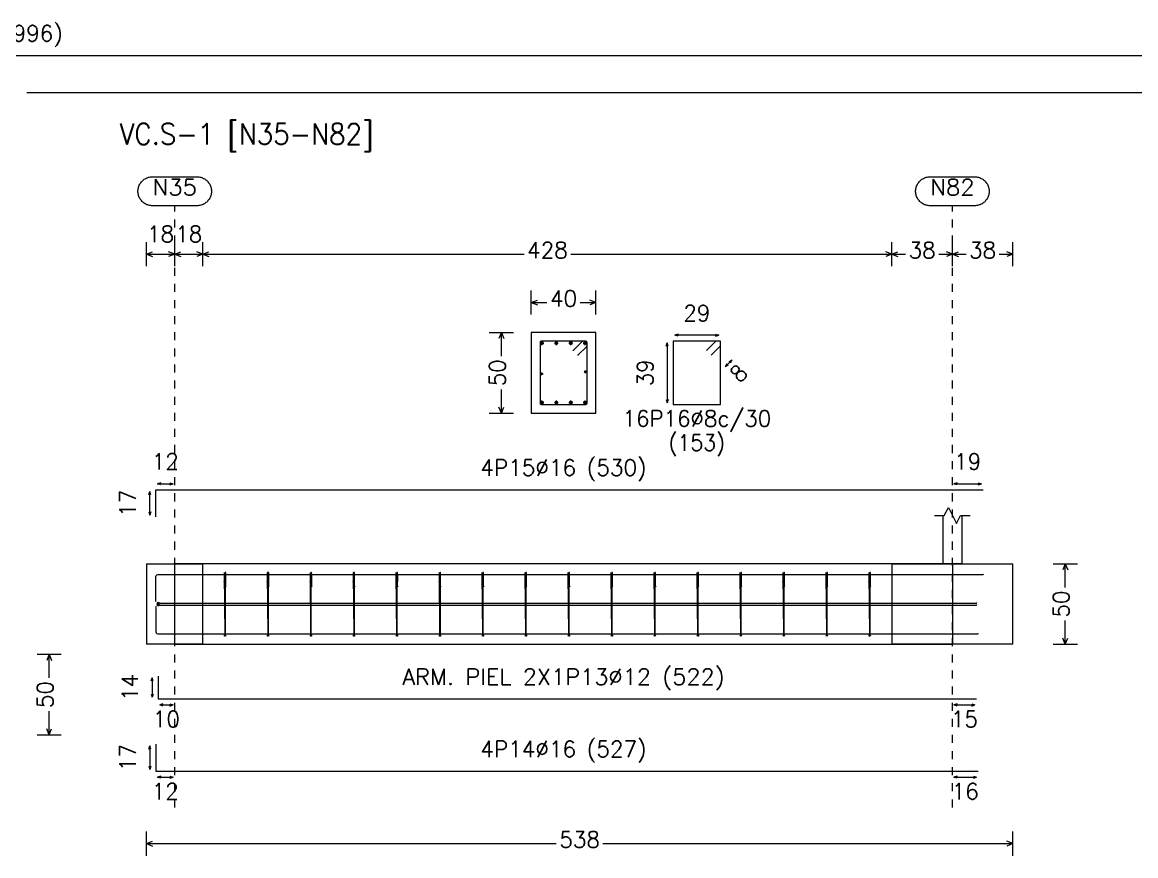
# Model space of a CAD drawing. Header units: millimetres. Extents: x -252 to 259, y -4 to 137.
# Drawn here: x 223.45 to 237.27, y 89.54 to 99.89 of the extents above; entities that cross this region are included whole.
import ezdxf
from ezdxf.enums import TextEntityAlignment as Align

# ---------------------------------------------------------------- set-up
doc = ezdxf.new("R2010")
doc.units = ezdxf.units.MM
doc.linetypes.add('CYPE_PUNTO', pattern=[0.075, 0, -0.075])
for name, color, linetype, lineweight in [('CIM_COTAS', 2, 'Continuous', 0), ('CIM_DIB_ARMADOS', 4, 'Continuous', 0), ('CIM_GEOMETRIA', 2, 'Continuous', 0), ('CIM_REFEREN', 2, 'Continuous', 0), ('CIM_TXT_ARMADOS', 3, 'Continuous', 0)]:
    doc.layers.add(name, color=color, linetype=linetype, lineweight=lineweight)
doc.styles.add('CYPETXT', font='romans__.ttf', dxfattribs={"height": 0.2})

msp = doc.modelspace()

# ---------------------------------------------------------------- hatches: boundary and pattern name
at = {"layer": 'CIM_DIB_ARMADOS'}
h = msp.add_hatch(color=256, dxfattribs=at)
edge = h.paths.add_edge_path(flags=0)
edge.add_arc((230.288, 95.818), 0.0016, 0, 360)
h = msp.add_hatch(color=256, dxfattribs=at)
edge = h.paths.add_edge_path(flags=0)
edge.add_arc((230.346, 95.76), 0.0016, 0, 360)
h = msp.add_hatch(color=256, dxfattribs=at)
edge = h.paths.add_edge_path(flags=0)
edge.add_arc((235.372, 93.036), 0.0016, 0, 360)
h = msp.add_hatch(color=256, dxfattribs=at)
edge = h.paths.add_edge_path(flags=0)
edge.add_arc((225.957, 92.947), 0.0016, 0, 360)
h = msp.add_hatch(color=256, dxfattribs=at)
edge = h.paths.add_edge_path(flags=0)
edge.add_arc((225.975, 92.889), 0.0016, 0, 360)
h = msp.add_hatch(color=256, dxfattribs=at)
edge = h.paths.add_edge_path(flags=0)
edge.add_arc((226.491, 92.947), 0.0016, 0, 360)
h = msp.add_hatch(color=256, dxfattribs=at)
edge = h.paths.add_edge_path(flags=0)
edge.add_arc((226.508, 92.889), 0.0016, 0, 360)
h = msp.add_hatch(color=256, dxfattribs=at)
edge = h.paths.add_edge_path(flags=0)
edge.add_arc((227.024, 92.947), 0.0016, 0, 360)
h = msp.add_hatch(color=256, dxfattribs=at)
edge = h.paths.add_edge_path(flags=0)
edge.add_arc((227.042, 92.889), 0.0016, 0, 360)
h = msp.add_hatch(color=256, dxfattribs=at)
edge = h.paths.add_edge_path(flags=0)
edge.add_arc((227.558, 92.947), 0.0016, 0, 360)
h = msp.add_hatch(color=256, dxfattribs=at)
edge = h.paths.add_edge_path(flags=0)
edge.add_arc((227.575, 92.889), 0.0016, 0, 360)
h = msp.add_hatch(color=256, dxfattribs=at)
edge = h.paths.add_edge_path(flags=0)
edge.add_arc((228.091, 92.947), 0.0016, 0, 360)
h = msp.add_hatch(color=256, dxfattribs=at)
edge = h.paths.add_edge_path(flags=0)
edge.add_arc((228.108, 92.889), 0.0016, 0, 360)
h = msp.add_hatch(color=256, dxfattribs=at)
edge = h.paths.add_edge_path(flags=0)
edge.add_arc((228.624, 92.947), 0.0016, 0, 360)
h = msp.add_hatch(color=256, dxfattribs=at)
edge = h.paths.add_edge_path(flags=0)
edge.add_arc((228.642, 92.889), 0.0016, 0, 360)
h = msp.add_hatch(color=256, dxfattribs=at)
edge = h.paths.add_edge_path(flags=0)
edge.add_arc((229.158, 92.947), 0.0016, 0, 360)
h = msp.add_hatch(color=256, dxfattribs=at)
edge = h.paths.add_edge_path(flags=0)
edge.add_arc((229.175, 92.889), 0.0016, 0, 360)
h = msp.add_hatch(color=256, dxfattribs=at)
edge = h.paths.add_edge_path(flags=0)
edge.add_arc((229.691, 92.947), 0.0016, 0, 360)
h = msp.add_hatch(color=256, dxfattribs=at)
edge = h.paths.add_edge_path(flags=0)
edge.add_arc((229.708, 92.889), 0.0016, 0, 360)
h = msp.add_hatch(color=256, dxfattribs=at)
edge = h.paths.add_edge_path(flags=0)
edge.add_arc((230.224, 92.947), 0.0016, 0, 360)
h = msp.add_hatch(color=256, dxfattribs=at)
edge = h.paths.add_edge_path(flags=0)
edge.add_arc((230.242, 92.889), 0.0016, 0, 360)
h = msp.add_hatch(color=256, dxfattribs=at)
edge = h.paths.add_edge_path(flags=0)
edge.add_arc((230.758, 92.947), 0.0016, 0, 360)
h = msp.add_hatch(color=256, dxfattribs=at)
edge = h.paths.add_edge_path(flags=0)
edge.add_arc((230.775, 92.889), 0.0016, 0, 360)
h = msp.add_hatch(color=256, dxfattribs=at)
edge = h.paths.add_edge_path(flags=0)
edge.add_arc((231.291, 92.947), 0.0016, 0, 360)
h = msp.add_hatch(color=256, dxfattribs=at)
edge = h.paths.add_edge_path(flags=0)
edge.add_arc((231.309, 92.889), 0.0016, 0, 360)
h = msp.add_hatch(color=256, dxfattribs=at)
edge = h.paths.add_edge_path(flags=0)
edge.add_arc((231.825, 92.947), 0.0016, 0, 360)
h = msp.add_hatch(color=256, dxfattribs=at)
edge = h.paths.add_edge_path(flags=0)
edge.add_arc((231.842, 92.889), 0.0016, 0, 360)
h = msp.add_hatch(color=256, dxfattribs=at)
edge = h.paths.add_edge_path(flags=0)
edge.add_arc((232.358, 92.947), 0.0016, 0, 360)
h = msp.add_hatch(color=256, dxfattribs=at)
edge = h.paths.add_edge_path(flags=0)
edge.add_arc((232.375, 92.889), 0.0016, 0, 360)
h = msp.add_hatch(color=256, dxfattribs=at)
edge = h.paths.add_edge_path(flags=0)
edge.add_arc((232.891, 92.947), 0.0016, 0, 360)
h = msp.add_hatch(color=256, dxfattribs=at)
edge = h.paths.add_edge_path(flags=0)
edge.add_arc((232.909, 92.889), 0.0016, 0, 360)
h = msp.add_hatch(color=256, dxfattribs=at)
edge = h.paths.add_edge_path(flags=0)
edge.add_arc((233.425, 92.947), 0.0016, 0, 360)
h = msp.add_hatch(color=256, dxfattribs=at)
edge = h.paths.add_edge_path(flags=0)
edge.add_arc((233.442, 92.889), 0.0016, 0, 360)
h = msp.add_hatch(color=256, dxfattribs=at)
edge = h.paths.add_edge_path(flags=0)
edge.add_arc((233.958, 92.947), 0.0016, 0, 360)
h = msp.add_hatch(color=256, dxfattribs=at)
edge = h.paths.add_edge_path(flags=0)
edge.add_arc((233.975, 92.889), 0.0016, 0, 360)
h = msp.add_hatch(color=256, dxfattribs=at)
edge = h.paths.add_edge_path(flags=0)
edge.add_arc((225.108, 92.7), 0.0016, 0, 360)
h = msp.add_hatch(color=256, dxfattribs=at)
edge = h.paths.add_edge_path(flags=0)
edge.add_arc((225.108, 92.636), 0.0016, 0, 360)
h = msp.add_hatch(color=256, dxfattribs=at)
edge = h.paths.add_edge_path(flags=0)
edge.add_arc((225.136, 92.68), 0.0016, 0, 360)
h = msp.add_hatch(color=256, dxfattribs=at)
edge = h.paths.add_edge_path(flags=0)
edge.add_arc((225.136, 92.656), 0.0016, 0, 360)
h = msp.add_hatch(color=256, dxfattribs=at)
edge = h.paths.add_edge_path(flags=0)
edge.add_arc((235.292, 92.68), 0.0016, 0, 360)
h = msp.add_hatch(color=256, dxfattribs=at)
edge = h.paths.add_edge_path(flags=0)
edge.add_arc((235.292, 92.656), 0.0016, 0, 360)
h = msp.add_hatch(color=256, dxfattribs=at)
edge = h.paths.add_edge_path(flags=0)
edge.add_arc((235.312, 92.3), 0.0016, 0, 360)

# ---------------------------------------------------------------- linework, layer by layer
at = {"layer": 'CIM_COTAS'}
for p, q in [((223.506, 99.019), (243.362, 99.019)), ((224.992, 96.863), (224.992, 97.163)), ((225.342, 96.863), (225.342, 97.163)), ((225.342, 96.863), (225.342, 97.163)), ((225.692, 96.863), (225.692, 97.163)), ((225.692, 96.863), (225.692, 97.163)), ((234.242, 96.863), (234.242, 97.163)), ((234.242, 96.863), (234.242, 97.163)), ((234.992, 96.863), (234.992, 97.163)), ((234.992, 96.863), (234.992, 97.163)), ((235.742, 96.863), (235.742, 97.163)), ((224.992, 97.013), (225.067, 97.043)), ((224.992, 97.013), (225.067, 96.983)), ((224.992, 97.013), (225.342, 97.013)), ((225.342, 97.013), (225.267, 97.043)), ((225.342, 97.013), (225.267, 96.983)), ((225.342, 97.013), (225.417, 97.043)), ((225.342, 97.013), (225.417, 96.983)), ((225.342, 97.013), (225.692, 97.013)), ((225.692, 97.013), (225.617, 97.043)), ((225.692, 97.013), (225.617, 96.983)), ((225.692, 97.013), (225.767, 97.043)), ((225.692, 97.013), (225.767, 96.983)), ((225.692, 97.013), (229.677, 97.013)), ((230.256, 97.013), (234.242, 97.013)), ((234.242, 97.013), (234.167, 97.043)), ((234.242, 97.013), (234.167, 96.983)), ((234.242, 97.013), (234.317, 97.043)), ((234.242, 97.013), (234.317, 96.983)), ((234.242, 97.013), (234.411, 97.013)), ((234.822, 97.013), (234.992, 97.013)), ((234.992, 97.013), (234.917, 97.043)), ((234.992, 97.013), (234.917, 96.983)), ((234.992, 97.013), (235.067, 97.043)), ((234.992, 97.013), (235.067, 96.983)), ((234.992, 97.013), (235.161, 97.013)), ((235.572, 97.013), (235.742, 97.013)), ((235.742, 97.013), (235.667, 97.043)), ((235.742, 97.013), (235.667, 96.983)), ((229.767, 96.263), (229.767, 96.563)), ((229.767, 96.413), (229.842, 96.443)), ((230.567, 96.413), (230.492, 96.443)), ((230.567, 96.263), (230.567, 96.563)), ((229.767, 96.413), (229.842, 96.383)), ((229.767, 96.413), (229.961, 96.413)), ((230.372, 96.413), (230.567, 96.413)), ((230.567, 96.413), (230.492, 96.383)), ((229.246, 96.039), (229.546, 96.039)), ((229.396, 96.039), (229.366, 95.964)), ((229.396, 96.039), (229.426, 95.964)), ((229.396, 95.744), (229.396, 96.039)), ((229.396, 95.039), (229.396, 95.333)), ((229.396, 95.039), (229.366, 95.114)), ((229.396, 95.039), (229.426, 95.114)), ((229.246, 95.039), (229.546, 95.039)), ((236.243, 93.168), (236.543, 93.168)), ((236.393, 93.168), (236.363, 93.093)), ((236.393, 93.168), (236.423, 93.093)), ((236.393, 92.873), (236.393, 93.168)), ((236.393, 92.168), (236.393, 92.462)), ((236.243, 92.168), (236.543, 92.168)), ((236.393, 92.168), (236.363, 92.243)), ((236.393, 92.168), (236.423, 92.243)), ((223.634, 92.044), (223.934, 92.044)), ((223.784, 92.044), (223.754, 91.969)), ((223.784, 92.044), (223.814, 91.969)), ((223.784, 91.75), (223.784, 92.044)), ((223.784, 91.044), (223.784, 91.339)), ((223.784, 91.044), (223.754, 91.119)), ((223.784, 91.044), (223.814, 91.119)), ((223.634, 91.044), (223.934, 91.044)), ((224.992, 89.543), (224.992, 89.843)), ((235.742, 89.543), (235.742, 89.843)), ((224.992, 89.693), (225.067, 89.723)), ((224.992, 89.693), (225.067, 89.663)), ((224.992, 89.693), (230.077, 89.693)), ((230.656, 89.693), (235.742, 89.693)), ((235.742, 89.693), (235.667, 89.723)), ((235.742, 89.693), (235.667, 89.663))]:
    msp.add_line(p, q, dxfattribs=at)
at = {"layer": 'CIM_COTAS', "linetype": 'CYPE_PUNTO'}
for p, q in [((225.342, 90.143), (225.342, 97.613)), ((234.992, 90.143), (234.992, 97.613))]:
    msp.add_line(p, q, dxfattribs=at)
at = {"layer": 'CIM_COTAS'}
for points in [[(225.618, 97.973), (225.63, 97.973), (225.642, 97.972), (225.654, 97.97), (225.666, 97.967), (225.677, 97.963), (225.688, 97.959), (225.699, 97.954), (225.71, 97.948), (225.72, 97.942), (225.73, 97.934), (225.739, 97.927), (225.747, 97.918), (225.755, 97.909), (225.763, 97.9), (225.77, 97.89), (225.776, 97.88), (225.781, 97.869), (225.786, 97.858), (225.79, 97.846), (225.793, 97.835), (225.795, 97.823), (225.797, 97.811), (225.798, 97.799), (225.798, 97.787), (225.797, 97.775), (225.795, 97.763), (225.793, 97.751), (225.79, 97.74), (225.786, 97.728), (225.781, 97.717), (225.776, 97.707), (225.77, 97.696), (225.763, 97.686), (225.755, 97.677), (225.747, 97.668), (225.739, 97.66), (225.73, 97.652), (225.72, 97.645), (225.71, 97.638), (225.699, 97.633), (225.688, 97.627), (225.677, 97.623), (225.666, 97.62), (225.654, 97.617), (225.642, 97.615), (225.63, 97.614), (225.618, 97.613), (225.066, 97.613), (225.054, 97.614), (225.042, 97.615), (225.03, 97.617), (225.018, 97.62), (225.007, 97.623), (224.996, 97.627), (224.985, 97.633), (224.974, 97.638), (224.964, 97.645), (224.954, 97.652), (224.945, 97.66), (224.937, 97.668), (224.929, 97.677), (224.921, 97.686), (224.914, 97.696), (224.908, 97.707), (224.903, 97.717), (224.898, 97.728), (224.894, 97.74), (224.891, 97.751), (224.888, 97.763), (224.887, 97.775), (224.886, 97.787), (224.886, 97.799), (224.887, 97.811), (224.888, 97.823), (224.891, 97.835), (224.894, 97.846), (224.898, 97.858), (224.903, 97.869), (224.908, 97.88), (224.914, 97.89), (224.921, 97.9), (224.929, 97.909), (224.937, 97.918), (224.945, 97.927), (224.954, 97.934), (224.964, 97.942), (224.974, 97.948), (224.985, 97.954), (224.996, 97.959), (225.007, 97.963), (225.018, 97.967), (225.03, 97.97), (225.042, 97.972), (225.054, 97.973), (225.066, 97.973), (225.618, 97.973)], [(235.268, 97.973), (235.28, 97.973), (235.292, 97.972), (235.304, 97.97), (235.316, 97.967), (235.327, 97.963), (235.338, 97.959), (235.349, 97.954), (235.36, 97.948), (235.37, 97.942), (235.38, 97.934), (235.389, 97.927), (235.397, 97.918), (235.405, 97.909), (235.413, 97.9), (235.42, 97.89), (235.426, 97.88), (235.431, 97.869), (235.436, 97.858), (235.44, 97.846), (235.443, 97.835), (235.445, 97.823), (235.447, 97.811), (235.448, 97.799), (235.448, 97.787), (235.447, 97.775), (235.445, 97.763), (235.443, 97.751), (235.44, 97.74), (235.436, 97.728), (235.431, 97.717), (235.426, 97.707), (235.42, 97.696), (235.413, 97.686), (235.405, 97.677), (235.397, 97.668), (235.389, 97.66), (235.38, 97.652), (235.37, 97.645), (235.36, 97.638), (235.349, 97.633), (235.338, 97.627), (235.327, 97.623), (235.316, 97.62), (235.304, 97.617), (235.292, 97.615), (235.28, 97.614), (235.268, 97.613), (234.716, 97.613), (234.704, 97.614), (234.692, 97.615), (234.68, 97.617), (234.668, 97.62), (234.657, 97.623), (234.646, 97.627), (234.635, 97.633), (234.624, 97.638), (234.614, 97.645), (234.604, 97.652), (234.595, 97.66), (234.587, 97.668), (234.579, 97.677), (234.571, 97.686), (234.564, 97.696), (234.558, 97.707), (234.553, 97.717), (234.548, 97.728), (234.544, 97.74), (234.541, 97.751), (234.538, 97.763), (234.537, 97.775), (234.536, 97.787), (234.536, 97.799), (234.537, 97.811), (234.538, 97.823), (234.541, 97.835), (234.544, 97.846), (234.548, 97.858), (234.553, 97.869), (234.558, 97.88), (234.564, 97.89), (234.571, 97.9), (234.579, 97.909), (234.587, 97.918), (234.595, 97.927), (234.604, 97.934), (234.614, 97.942), (234.624, 97.948), (234.635, 97.954), (234.646, 97.959), (234.657, 97.963), (234.668, 97.967), (234.68, 97.97), (234.692, 97.972), (234.704, 97.973), (234.716, 97.973), (235.268, 97.973)]]:
    msp.add_lwpolyline(points, close=True, dxfattribs=at)
at = {"layer": 'CIM_DIB_ARMADOS'}
for p, q in [((229.875, 95.907), (229.923, 95.907)), ((229.899, 95.883), (229.899, 95.931)), ((230.054, 95.907), (230.102, 95.907)), ((230.078, 95.883), (230.078, 95.931)), ((230.232, 95.907), (230.28, 95.907)), ((230.256, 95.883), (230.256, 95.931)), ((230.411, 95.907), (230.459, 95.907)), ((230.435, 95.883), (230.435, 95.931)), ((229.877, 95.527), (229.913, 95.527)), ((229.895, 95.509), (229.895, 95.545)), ((230.421, 95.551), (230.457, 95.551)), ((230.439, 95.533), (230.439, 95.569)), ((229.875, 95.171), (229.923, 95.171)), ((229.899, 95.147), (229.899, 95.195)), ((230.054, 95.171), (230.102, 95.171)), ((230.078, 95.147), (230.078, 95.195)), ((230.232, 95.171), (230.28, 95.171)), ((230.256, 95.147), (230.256, 95.195)), ((230.411, 95.171), (230.459, 95.171)), ((230.435, 95.147), (230.435, 95.195))]:
    msp.add_line(p, q, dxfattribs=at)
for points in [[(203.052, 99.479), (203.352, 99.479), (242.662, 99.479), (242.962, 99.479)], [(230.346, 95.76), (230.454, 95.868), (230.458, 95.873), (230.459, 95.879), (230.459, 95.915), (230.457, 95.923), (230.451, 95.929), (230.443, 95.931), (229.891, 95.931), (229.883, 95.929), (229.877, 95.923), (229.875, 95.915), (229.875, 95.163), (229.877, 95.155), (229.883, 95.149), (229.891, 95.147), (230.443, 95.147), (230.451, 95.149), (230.457, 95.155), (230.459, 95.163), (230.459, 95.915), (230.457, 95.923), (230.451, 95.929), (230.443, 95.931), (230.408, 95.931), (230.401, 95.929), (230.396, 95.926), (230.288, 95.818)], [(232, 95.76), (232.113, 95.873), (232.113, 95.931), (231.529, 95.931), (231.529, 95.147), (232.113, 95.147), (232.113, 95.931), (232.055, 95.931), (231.942, 95.818)], [(225.108, 93.751), (225.108, 94.087), (225.342, 94.087), (234.992, 94.087), (235.372, 94.087)], [(225.108, 92.7), (225.108, 93.012), (225.111, 93.024), (225.12, 93.032), (225.132, 93.036), (225.342, 93.036), (234.992, 93.036), (235.372, 93.036)], [(225.975, 92.889), (225.975, 92.997), (225.975, 93.002), (225.975, 93.008), (225.975, 93.044), (225.975, 93.052), (225.975, 93.058), (225.974, 93.06), (225.967, 93.06), (225.967, 93.058), (225.967, 93.052), (225.967, 93.044), (225.967, 92.292), (225.967, 92.284), (225.967, 92.278), (225.967, 92.276), (225.967, 92.278), (225.967, 92.284), (225.967, 92.292), (225.959, 93.044), (225.959, 93.052), (225.959, 93.058), (225.958, 93.06), (225.958, 93.06), (225.958, 93.058), (225.958, 93.055), (225.957, 92.947)], [(226.508, 92.889), (226.509, 92.997), (226.509, 93.002), (226.509, 93.008), (226.508, 93.044), (226.508, 93.052), (226.508, 93.058), (226.508, 93.06), (226.5, 93.06), (226.5, 93.058), (226.5, 93.052), (226.5, 93.044), (226.5, 92.292), (226.5, 92.284), (226.5, 92.278), (226.5, 92.276), (226.5, 92.278), (226.5, 92.284), (226.5, 92.292), (226.492, 93.044), (226.492, 93.052), (226.492, 93.058), (226.492, 93.06), (226.491, 93.06), (226.491, 93.058), (226.491, 93.055), (226.491, 92.947)], [(227.042, 92.889), (227.042, 92.997), (227.042, 93.002), (227.042, 93.008), (227.042, 93.044), (227.041, 93.052), (227.041, 93.058), (227.041, 93.06), (227.034, 93.06), (227.034, 93.058), (227.033, 93.052), (227.033, 93.044), (227.033, 92.292), (227.033, 92.284), (227.033, 92.278), (227.033, 92.276), (227.033, 92.278), (227.033, 92.284), (227.033, 92.292), (227.026, 93.044), (227.025, 93.052), (227.025, 93.058), (227.025, 93.06), (227.025, 93.06), (227.025, 93.058), (227.025, 93.055), (227.024, 92.947)], [(227.575, 92.889), (227.575, 92.997), (227.575, 93.002), (227.575, 93.008), (227.575, 93.044), (227.575, 93.052), (227.575, 93.058), (227.575, 93.06), (227.567, 93.06), (227.567, 93.058), (227.567, 93.052), (227.567, 93.044), (227.567, 92.292), (227.567, 92.284), (227.567, 92.278), (227.567, 92.276), (227.567, 92.278), (227.567, 92.284), (227.567, 92.292), (227.559, 93.044), (227.559, 93.052), (227.559, 93.058), (227.559, 93.06), (227.558, 93.06), (227.558, 93.058), (227.558, 93.055), (227.558, 92.947)], [(228.108, 92.889), (228.109, 92.997), (228.109, 93.002), (228.109, 93.008), (228.108, 93.044), (228.108, 93.052), (228.108, 93.058), (228.108, 93.06), (228.1, 93.06), (228.1, 93.058), (228.1, 93.052), (228.1, 93.044), (228.1, 92.292), (228.1, 92.284), (228.1, 92.278), (228.1, 92.276), (228.1, 92.278), (228.1, 92.284), (228.1, 92.292), (228.092, 93.044), (228.092, 93.052), (228.092, 93.058), (228.092, 93.06), (228.091, 93.06), (228.091, 93.058), (228.091, 93.055), (228.091, 92.947)], [(228.642, 92.889), (228.642, 92.997), (228.642, 93.002), (228.642, 93.008), (228.642, 93.044), (228.642, 93.052), (228.641, 93.058), (228.641, 93.06), (228.634, 93.06), (228.634, 93.058), (228.634, 93.052), (228.634, 93.044), (228.634, 92.292), (228.634, 92.284), (228.634, 92.278), (228.634, 92.276), (228.634, 92.278), (228.633, 92.284), (228.633, 92.292), (228.626, 93.044), (228.626, 93.052), (228.625, 93.058), (228.625, 93.06), (228.625, 93.06), (228.625, 93.058), (228.625, 93.055), (228.624, 92.947)], [(229.175, 92.889), (229.175, 92.997), (229.175, 93.002), (229.175, 93.008), (229.175, 93.044), (229.175, 93.052), (229.175, 93.058), (229.175, 93.06), (229.167, 93.06), (229.167, 93.058), (229.167, 93.052), (229.167, 93.044), (229.167, 92.292), (229.167, 92.284), (229.167, 92.278), (229.167, 92.276), (229.167, 92.278), (229.167, 92.284), (229.167, 92.292), (229.159, 93.044), (229.159, 93.052), (229.159, 93.058), (229.159, 93.06), (229.158, 93.06), (229.158, 93.058), (229.158, 93.055), (229.158, 92.947)], [(229.708, 92.889), (229.709, 92.997), (229.709, 93.002), (229.709, 93.008), (229.708, 93.044), (229.708, 93.052), (229.708, 93.058), (229.708, 93.06), (229.701, 93.06), (229.7, 93.058), (229.7, 93.052), (229.7, 93.044), (229.7, 92.292), (229.7, 92.284), (229.7, 92.278), (229.7, 92.276), (229.7, 92.278), (229.7, 92.284), (229.7, 92.292), (229.692, 93.044), (229.692, 93.052), (229.692, 93.058), (229.692, 93.06), (229.692, 93.06), (229.692, 93.058), (229.691, 93.055), (229.691, 92.947)], [(230.242, 92.889), (230.242, 92.997), (230.242, 93.002), (230.242, 93.008), (230.242, 93.044), (230.242, 93.052), (230.242, 93.058), (230.241, 93.06), (230.234, 93.06), (230.234, 93.058), (230.234, 93.052), (230.234, 93.044), (230.234, 92.292), (230.234, 92.284), (230.234, 92.278), (230.234, 92.276), (230.234, 92.278), (230.234, 92.284), (230.234, 92.292), (230.226, 93.044), (230.226, 93.052), (230.226, 93.058), (230.225, 93.06), (230.225, 93.06), (230.225, 93.058), (230.225, 93.055), (230.224, 92.947)], [(230.775, 92.889), (230.776, 92.997), (230.776, 93.002), (230.776, 93.008), (230.775, 93.044), (230.775, 93.052), (230.775, 93.058), (230.775, 93.06), (230.767, 93.06), (230.767, 93.058), (230.767, 93.052), (230.767, 93.044), (230.767, 92.292), (230.767, 92.284), (230.767, 92.278), (230.767, 92.276), (230.767, 92.278), (230.767, 92.284), (230.767, 92.292), (230.759, 93.044), (230.759, 93.052), (230.759, 93.058), (230.759, 93.06), (230.758, 93.06), (230.758, 93.058), (230.758, 93.055), (230.758, 92.947)], [(231.309, 92.889), (231.309, 92.997), (231.309, 93.002), (231.309, 93.008), (231.309, 93.044), (231.308, 93.052), (231.308, 93.058), (231.308, 93.06), (231.301, 93.06), (231.301, 93.058), (231.3, 93.052), (231.3, 93.044), (231.3, 92.292), (231.3, 92.284), (231.3, 92.278), (231.3, 92.276), (231.3, 92.278), (231.3, 92.284), (231.3, 92.292), (231.293, 93.044), (231.292, 93.052), (231.292, 93.058), (231.292, 93.06), (231.292, 93.06), (231.292, 93.058), (231.292, 93.055), (231.291, 92.947)], [(231.842, 92.889), (231.842, 92.997), (231.842, 93.002), (231.842, 93.008), (231.842, 93.044), (231.842, 93.052), (231.842, 93.058), (231.842, 93.06), (231.834, 93.06), (231.834, 93.058), (231.834, 93.052), (231.834, 93.044), (231.834, 92.292), (231.834, 92.284), (231.834, 92.278), (231.834, 92.276), (231.834, 92.278), (231.834, 92.284), (231.834, 92.292), (231.826, 93.044), (231.826, 93.052), (231.826, 93.058), (231.826, 93.06), (231.825, 93.06), (231.825, 93.058), (231.825, 93.055), (231.825, 92.947)], [(232.375, 92.889), (232.376, 92.997), (232.376, 93.002), (232.376, 93.008), (232.375, 93.044), (232.375, 93.052), (232.375, 93.058), (232.375, 93.06), (232.367, 93.06), (232.367, 93.058), (232.367, 93.052), (232.367, 93.044), (232.367, 92.292), (232.367, 92.284), (232.367, 92.278), (232.367, 92.276), (232.367, 92.278), (232.367, 92.284), (232.367, 92.292), (232.359, 93.044), (232.359, 93.052), (232.359, 93.058), (232.359, 93.06), (232.358, 93.06), (232.358, 93.058), (232.358, 93.055), (232.358, 92.947)], [(232.909, 92.889), (232.909, 92.997), (232.909, 93.002), (232.909, 93.008), (232.909, 93.044), (232.909, 93.052), (232.908, 93.058), (232.908, 93.06), (232.901, 93.06), (232.901, 93.058), (232.901, 93.052), (232.901, 93.044), (232.901, 92.292), (232.901, 92.284), (232.901, 92.278), (232.901, 92.276), (232.901, 92.278), (232.9, 92.284), (232.9, 92.292), (232.893, 93.044), (232.893, 93.052), (232.892, 93.058), (232.892, 93.06), (232.892, 93.06), (232.892, 93.058), (232.892, 93.055), (232.891, 92.947)], [(233.442, 92.889), (233.442, 92.997), (233.442, 93.002), (233.442, 93.008), (233.442, 93.044), (233.442, 93.052), (233.442, 93.058), (233.442, 93.06), (233.434, 93.06), (233.434, 93.058), (233.434, 93.052), (233.434, 93.044), (233.434, 92.292), (233.434, 92.284), (233.434, 92.278), (233.434, 92.276), (233.434, 92.278), (233.434, 92.284), (233.434, 92.292), (233.426, 93.044), (233.426, 93.052), (233.426, 93.058), (233.426, 93.06), (233.425, 93.06), (233.425, 93.058), (233.425, 93.055), (233.425, 92.947)], [(233.975, 92.889), (233.976, 92.997), (233.976, 93.002), (233.976, 93.008), (233.975, 93.044), (233.975, 93.052), (233.975, 93.058), (233.975, 93.06), (233.968, 93.06), (233.967, 93.058), (233.967, 93.052), (233.967, 93.044), (233.967, 92.292), (233.967, 92.284), (233.967, 92.278), (233.967, 92.276), (233.967, 92.278), (233.967, 92.284), (233.967, 92.292), (233.959, 93.044), (233.959, 93.052), (233.959, 93.058), (233.959, 93.06), (233.959, 93.06), (233.959, 93.058), (233.958, 93.055), (233.958, 92.947)], [(225.108, 92.636), (225.108, 92.324), (225.111, 92.312), (225.12, 92.303), (225.132, 92.3), (225.342, 92.3), (234.992, 92.3), (235.312, 92.3)], [(225.136, 92.68), (225.139, 92.68), (225.146, 92.68), (225.156, 92.68), (225.342, 92.68), (234.992, 92.68), (235.292, 92.68)], [(225.136, 92.656), (225.139, 92.656), (225.146, 92.656), (225.156, 92.656), (225.342, 92.656), (234.992, 92.656), (235.292, 92.656)], [(225.136, 91.774), (225.136, 91.49), (225.342, 91.49), (234.992, 91.49), (235.292, 91.49)], [(225.108, 90.929), (225.108, 90.593), (225.342, 90.593), (234.992, 90.593), (235.312, 90.593)]]:
    msp.add_lwpolyline(points, dxfattribs=at)
for centre, radius in [((229.899, 95.907), 0.016), ((230.078, 95.907), 0.016), ((230.256, 95.907), 0.016), ((230.435, 95.907), 0.016), ((230.288, 95.818), 0.0016), ((230.346, 95.76), 0.0016), ((229.895, 95.527), 0.012), ((230.439, 95.551), 0.012), ((229.899, 95.171), 0.016), ((230.078, 95.171), 0.016), ((230.256, 95.171), 0.016), ((230.435, 95.171), 0.016), ((235.372, 93.036), 0.0016), ((225.957, 92.947), 0.0016), ((225.975, 92.889), 0.0016), ((226.491, 92.947), 0.0016), ((226.508, 92.889), 0.0016), ((227.024, 92.947), 0.0016), ((227.042, 92.889), 0.0016), ((227.558, 92.947), 0.0016), ((227.575, 92.889), 0.0016), ((228.091, 92.947), 0.0016), ((228.108, 92.889), 0.0016), ((228.624, 92.947), 0.0016), ((228.642, 92.889), 0.0016), ((229.158, 92.947), 0.0016), ((229.175, 92.889), 0.0016), ((229.691, 92.947), 0.0016), ((229.708, 92.889), 0.0016), ((230.224, 92.947), 0.0016), ((230.242, 92.889), 0.0016), ((230.758, 92.947), 0.0016), ((230.775, 92.889), 0.0016), ((231.291, 92.947), 0.0016), ((231.309, 92.889), 0.0016), ((231.825, 92.947), 0.0016), ((231.842, 92.889), 0.0016), ((232.358, 92.947), 0.0016), ((232.375, 92.889), 0.0016), ((232.891, 92.947), 0.0016), ((232.909, 92.889), 0.0016), ((233.425, 92.947), 0.0016), ((233.442, 92.889), 0.0016), ((233.958, 92.947), 0.0016), ((233.975, 92.889), 0.0016), ((225.108, 92.7), 0.0016), ((225.108, 92.636), 0.0016), ((225.136, 92.68), 0.012), ((225.136, 92.656), 0.012), ((225.136, 92.68), 0.0016), ((225.136, 92.656), 0.0016), ((235.292, 92.68), 0.0016), ((235.292, 92.656), 0.0016), ((235.312, 92.3), 0.0016), ((225.967, 92.276), 0.008), ((226.5, 92.276), 0.008), ((227.033, 92.276), 0.008), ((227.567, 92.276), 0.008), ((228.1, 92.276), 0.008), ((228.634, 92.276), 0.008), ((229.167, 92.276), 0.008), ((229.7, 92.276), 0.008), ((230.234, 92.276), 0.008), ((230.767, 92.276), 0.008), ((231.3, 92.276), 0.008), ((231.834, 92.276), 0.008), ((232.367, 92.276), 0.008), ((232.901, 92.276), 0.008), ((233.434, 92.276), 0.008), ((233.967, 92.276), 0.008)]:
    msp.add_circle(centre, radius, dxfattribs=at)
at = {"layer": 'CIM_GEOMETRIA'}
for p, q in [((234.872, 93.768), (234.872, 93.168)), ((235.112, 93.168), (235.112, 93.768)), ((224.992, 93.168), (225.692, 93.168)), ((224.992, 93.168), (224.992, 92.168)), ((225.342, 92.168), (225.342, 93.168)), ((234.992, 93.168), (225.342, 93.168)), ((225.692, 92.168), (225.692, 93.168)), ((234.242, 93.168), (235.742, 93.168)), ((234.242, 93.168), (234.242, 92.168)), ((235.112, 93.168), (234.872, 93.168)), ((234.992, 93.168), (234.992, 92.168)), ((235.742, 92.168), (235.742, 93.168)), ((225.692, 92.168), (224.992, 92.168)), ((225.342, 92.168), (234.992, 92.168)), ((235.742, 92.168), (234.242, 92.168))]:
    msp.add_line(p, q, dxfattribs=at)
msp.add_lwpolyline([(229.767, 96.039), (229.767, 95.039), (230.567, 95.039), (230.567, 96.039), (229.767, 96.039)], close=True, dxfattribs=at)
msp.add_lwpolyline([(234.772, 93.768), (234.892, 93.768), (234.942, 93.868), (235.042, 93.668), (235.092, 93.768), (235.212, 93.768)], dxfattribs=at)
at = {"layer": 'CIM_TXT_ARMADOS'}
for p, q in [((231.442, 95.87), (231.454, 95.91)), ((231.467, 95.87), (231.454, 95.91)), ((231.454, 95.91), (231.454, 95.167)), ((231.59, 96.018), (231.55, 96.006)), ((231.59, 95.993), (231.55, 96.006)), ((232.093, 96.006), (231.55, 96.006)), ((232.053, 96.018), (232.093, 96.006)), ((232.053, 95.993), (232.093, 96.006)), ((232.174, 95.615), (232.258, 95.699)), ((232.193, 95.652), (232.174, 95.615)), ((232.211, 95.634), (232.174, 95.615)), ((232.221, 95.68), (232.258, 95.699)), ((232.239, 95.662), (232.258, 95.699)), ((231.442, 95.207), (231.454, 95.167)), ((231.467, 95.207), (231.454, 95.167)), ((225.168, 94.174), (225.128, 94.162)), ((225.168, 94.149), (225.128, 94.162)), ((225.128, 94.162), (225.322, 94.162)), ((225.282, 94.174), (225.322, 94.162)), ((225.282, 94.149), (225.322, 94.162)), ((235.052, 94.174), (235.012, 94.162)), ((235.052, 94.149), (235.012, 94.162)), ((235.012, 94.162), (235.352, 94.162)), ((235.312, 94.174), (235.352, 94.162)), ((235.312, 94.149), (235.352, 94.162)), ((225.02, 94.026), (225.033, 94.066)), ((225.045, 94.026), (225.033, 94.066)), ((225.033, 93.771), (225.033, 94.066)), ((225.02, 93.811), (225.033, 93.771)), ((225.045, 93.811), (225.033, 93.771)), ((225.048, 91.713), (225.061, 91.753)), ((225.073, 91.713), (225.061, 91.753)), ((225.061, 91.753), (225.061, 91.51)), ((225.048, 91.55), (225.061, 91.51)), ((225.073, 91.55), (225.061, 91.51)), ((225.196, 91.427), (225.156, 91.415)), ((225.196, 91.402), (225.156, 91.415)), ((225.156, 91.415), (225.322, 91.415)), ((225.282, 91.427), (225.322, 91.415)), ((225.282, 91.402), (225.322, 91.415)), ((235.052, 91.427), (235.012, 91.415)), ((235.052, 91.402), (235.012, 91.415)), ((235.012, 91.415), (235.272, 91.415)), ((235.232, 91.427), (235.272, 91.415)), ((235.232, 91.402), (235.272, 91.415)), ((225.02, 90.868), (225.033, 90.908)), ((225.045, 90.868), (225.033, 90.908)), ((225.033, 90.908), (225.033, 90.613)), ((225.02, 90.653), (225.033, 90.613)), ((225.045, 90.653), (225.033, 90.613)), ((225.168, 90.53), (225.128, 90.518)), ((225.168, 90.505), (225.128, 90.518)), ((225.128, 90.518), (225.322, 90.518)), ((225.282, 90.53), (225.322, 90.518)), ((225.282, 90.505), (225.322, 90.518)), ((235.052, 90.53), (235.012, 90.518)), ((235.052, 90.505), (235.012, 90.518)), ((235.012, 90.518), (235.292, 90.518)), ((235.252, 90.53), (235.292, 90.518)), ((235.252, 90.505), (235.292, 90.518))]:
    msp.add_line(p, q, dxfattribs=at)

# ---------------------------------------------------------------- texts
at = {"layer": 'CIM_COTAS', "style": 'CYPETXT'}
for s, width, p, p2 in [('N35', 0.925243, (225.066, 97.743), (225.618, 97.743)), ('N82', 0.925243, (234.716, 97.743), (235.268, 97.743)), ('18', 0.872274, (224.999, 97.163), (225.335, 97.163)), ('18', 0.872274, (225.349, 97.163), (225.685, 97.163)), ('428', 0.872274, (229.715, 96.963), (230.219, 96.963)), ('38', 0.872274, (234.449, 96.963), (234.785, 96.963)), ('38', 0.872274, (235.199, 96.963), (235.535, 96.963)), ('40', 0.872274, (229.999, 96.363), (230.335, 96.363)), ('538', 0.872274, (230.115, 89.643), (230.619, 89.643))]:
    msp.add_text(s, height=0.2, dxfattribs=dict(at, width=width)).set_placement(p, p2, align=Align.FIT)
at = {"layer": 'CIM_COTAS', "style": 'CYPETXT', "width": 0.872274}
for p, p2 in [((229.446, 95.371), (229.446, 95.707)), ((236.443, 92.5), (236.443, 92.836)), ((223.834, 91.376), (223.834, 91.712))]:
    msp.add_text('50', height=0.2, rotation=90, dxfattribs=at).set_placement(p, p2, align=Align.FIT)
at = {"layer": 'CIM_REFEREN', "style": 'CYPETXT', "width": 0.801322}
msp.add_text('VC.S-1 [N35-N82]', height=0.26, dxfattribs=at).set_placement((224.658, 98.373), (227.809, 98.373), align=Align.FIT)
at = {"layer": 'CIM_TXT_ARMADOS', "style": 'CYPETXT'}
for s, width, p, p2 in [('3P2%%c12 (1996)', 0.848777, (221.893, 99.654), (223.953, 99.654)), ('29', 0.872274, (231.653, 96.181), (231.989, 96.181)), ('16P16%%c8c/30', 0.859419, (230.899, 94.872), (232.744, 94.872)), ('(153)', 0.826077, (231.47, 94.572), (232.172, 94.572)), ('12', 0.872274, (225.057, 94.337), (225.393, 94.337)), ('19', 0.872274, (235.014, 94.337), (235.35, 94.337)), ('4P15%%c16 (530)', 0.848777, (229.136, 94.262), (231.197, 94.262)), ('ARM. PIEL 2X1P13%%c12 (522)', 0.880488, (228.167, 91.665), (232.166, 91.665)), ('10', 0.872274, (225.071, 91.14), (225.407, 91.14)), ('15', 0.872274, (234.974, 91.14), (235.31, 91.14)), ('4P14%%c16 (527)', 0.848777, (229.136, 90.768), (231.197, 90.768)), ('12', 0.872274, (225.057, 90.243), (225.393, 90.243)), ('16', 0.872274, (234.984, 90.243), (235.32, 90.243))]:
    msp.add_text(s, height=0.2, dxfattribs=dict(at, width=width)).set_placement(p, p2, align=Align.FIT)
at = {"layer": 'CIM_TXT_ARMADOS', "style": 'CYPETXT', "width": 0.872274}
for s, rotation, p, p2 in [('39', 90, (231.279, 95.371), (231.279, 95.707)), ('8', 45.0012, (232.351, 95.403), (232.47, 95.522)), ('17', 90, (224.858, 93.751), (224.858, 94.087)), ('14', 90, (224.886, 91.464), (224.886, 91.8)), ('17', 90, (224.858, 90.593), (224.858, 90.929))]:
    msp.add_text(s, height=0.2, rotation=rotation, dxfattribs=at).set_placement(p, p2, align=Align.FIT)

doc.saveas('drawing.dxf')
